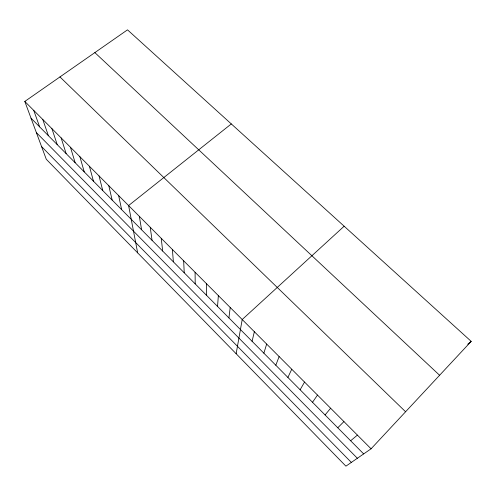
<?xml version="1.0" encoding="UTF-8"?>
<svg xmlns="http://www.w3.org/2000/svg" width="496" height="496" viewBox="0 0 496 496"><rect width="100%" height="100%" fill="white"/><g stroke="black" fill="none" stroke-linecap="round" stroke-linejoin="round"><path stroke-width="0.74" d="M206.311 295.089L206.646 283.861M217.546 306.429L218.352 295.604M228.923 317.911L230.2 307.495M236.139 353.729L242.203 319.529L344.162 226.213M252.08 341.285L254.355 331.719M263.872 353.189L266.662 344.069M275.807 365.236L279.124 356.574M287.897 377.431L291.753 369.241M300.13 389.782L304.544 382.069M312.517 402.287L317.502 395.07M325.066 414.947L330.627 408.239M371.07 448.806L471.2 341.366L127.503 29.841L24.8 101.438L46.277 159.266L345.917 466.159L371.07 448.806L24.8 101.438M337.77 427.775L343.926 421.581M350.635 440.758L357.411 435.104M467.734 344.236L471.2 341.366M231.31 123.926L128.594 205.561L137.665 252.867M94.854 52.601L439.605 375.267M59.954 76.93L405.592 411.767M31.006 118.153L363.667 453.914M36.375 132.606L357.356 458.267M41.559 146.556L351.342 462.421M33.74 110.41L39.655 126.883M42.774 119.468L48.397 135.706M51.906 128.631L57.22 144.615M61.132 137.888L66.142 153.611M70.457 147.244L75.15 162.707M79.887 156.699L84.252 171.895M89.416 166.259L93.453 181.183M99.051 175.925L102.746 190.563M108.791 185.696L112.139 200.043M118.637 195.573L121.638 209.622M139.345 216.349L141.589 229.76M150.226 227.261L152.061 240.337M161.237 238.309L162.663 251.032M172.385 249.488L173.383 261.851M183.663 260.809L184.227 272.8M195.083 272.267L195.207 283.879"/></g></svg>
